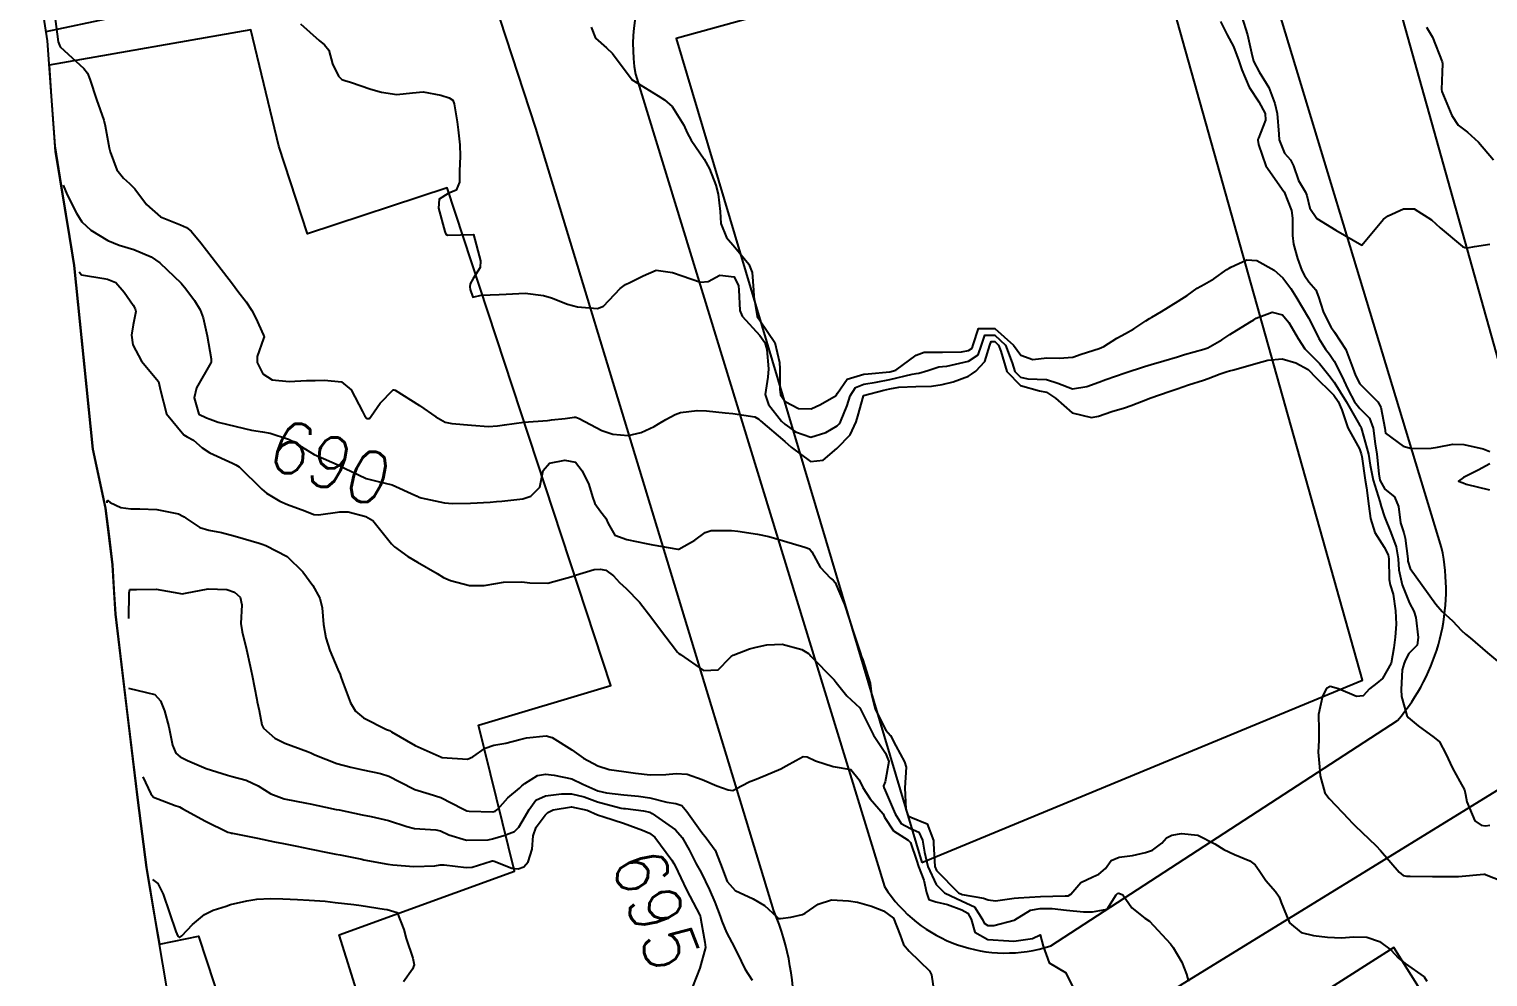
# Model space of a CAD drawing. Header units: metres. Extents: x 292545 to 299085, y 7450245 to 7463078.
# Drawn here: x 296032.6 to 296144.2, y 7455483.9 to 7455556.5 of the extents above; entities that cross this region are included whole.
import ezdxf
from ezdxf.enums import TextEntityAlignment as Align

# ---------------------------------------------------------------- set-up
doc = ezdxf.new("R2010")
doc.units = ezdxf.units.M
for name, color, linetype in [('Area', 45, 'Continuous'), ('Cotas', 45, 'Continuous'), ('Curvas de Nivel 1m', 11, 'Continuous'), ('Curvas de Nivel 5m', 15, 'Continuous'), ('Edificações', 30, 'Continuous'), ('Vias Primárias', 230, 'Continuous')]:
    doc.layers.add(name, color=color, linetype=linetype)
doc.styles.add('Style-STANDARD', font='STANDARD.shx')

msp = doc.modelspace()

# ---------------------------------------------------------------- linework, layer by layer
at = {"layer": 'Area'}
msp.add_polyline3d([(296043.41, 7455481.26, 696.36), (296041.53, 7455492.29, 702.73), (296040.88, 7455497.45, 697.61), (296039.16, 7455511.71, 699.93), (296038.94, 7455515.49, 696.16), (296038.4, 7455519.83, 691.95), (296037.43, 7455524.36, 691.37), (296036, 7455538.43, 699.62), (296035.65, 7455540.66, 699.6), (296034.56, 7455547.17, 695.51), (296033.95, 7455555.63, 688.84), (296032.56, 7455564.71, 689.88)], dxfattribs=at)
at = {"layer": 'Curvas de Nivel 1m', "flags": 128}
for points, elevation in [([(296034.42, 7455558.29), (296034.77, 7455555.57), (296034.93, 7455555.17), (296036.74, 7455553.53), (296037.02, 7455553.15), (296037.19, 7455552.69), (296037.72, 7455551.14), (296038.26, 7455549.57), (296038.37, 7455549.13), (296038.67, 7455547.45), (296038.75, 7455547.13), (296039.28, 7455545.75), (296039.77, 7455545.11), (296040.25, 7455544.72), (296040.64, 7455544.31), (296041.53, 7455543.09), (296042.61, 7455542.16), (296044.14, 7455541.53), (296044.6, 7455541.34), (296044.96, 7455541.05), (296045.7, 7455540.16), (296046.57, 7455539.03), (296048.12, 7455537.01), (296048.54, 7455536.47), (296049.17, 7455535.64), (296049.61, 7455534.99), (296049.91, 7455534.38), (296050.5, 7455533.08), (296050.53, 7455533.02), (296050.54, 7455532.99), (296050.54, 7455532.95), (296050.5, 7455532.83), (296050.01, 7455531.46), (296050.01, 7455530.99), (296050.46, 7455530.13), (296051.15, 7455529.67), (296052.46, 7455529.55), (296053.79, 7455529.62), (296054.46, 7455529.61), (296055.17, 7455529.64), (296056.46, 7455529.52), (296057.21, 7455528.9), (296058.08, 7455527.24), (296058.25, 7455526.89), (296058.42, 7455526.7), (296058.61, 7455526.7), (296058.75, 7455526.89), (296059.44, 7455527.88), (296060.4, 7455528.87), (296060.42, 7455528.9), (296060.45, 7455528.91), (296060.49, 7455528.91), (296060.57, 7455528.87), (296062.44, 7455527.69), (296063.7, 7455526.83), (296064.42, 7455526.43), (296064.91, 7455526.33), (296066.42, 7455526.19), (296067.72, 7455526.08), (296068.42, 7455526.13), (296068.95, 7455526.23), (296070.42, 7455526.42), (296072.25, 7455526.55), (296072.42, 7455526.58), (296072.54, 7455526.6), (296073.6, 7455526.71), (296074.32, 7455526.81), (296074.42, 7455526.8), (296074.66, 7455526.7), (296076.41, 7455525.79), (296077.26, 7455525.51), (296078.41, 7455525.41), (296079.42, 7455525.63), (296080.42, 7455526.1), (296080.75, 7455526.3), (296081.31, 7455526.62), (296082.03, 7455527.01), (296082.43, 7455527.16), (296083.7, 7455527.32), (296084.43, 7455527.3), (296085.85, 7455527.15), (296086.43, 7455527.09), (296088.13, 7455526.84), (296088.42, 7455526.64), (296088.55, 7455526.53), (296090.41, 7455524.94), (296090.9, 7455524.51), (296092.39, 7455523.41), (296093.36, 7455523.51), (296094.4, 7455524.41), (296094.42, 7455524.44), (296094.45, 7455524.46), (296095.43, 7455525.44), (296095.87, 7455526.45), (296096, 7455526.88), (296096.43, 7455528.44), (296096.44, 7455528.46), (296096.45, 7455528.47), (296098, 7455528.88), (296098.46, 7455528.98), (296099.15, 7455529.1), (296100.45, 7455529.15), (296101.64, 7455529.19), (296102.46, 7455529.3), (296103.32, 7455529.5), (296104.47, 7455529.94), (296104.71, 7455530.1), (296105.04, 7455530.33), (296105.74, 7455531.06), (296106.12, 7455532.32), (296106.22, 7455532.6), (296106.5, 7455532.6), (296106.78, 7455532.32), (296106.95, 7455531.86), (296107.42, 7455530.31), (296108.46, 7455529.22), (296109.91, 7455528.82), (296110.45, 7455528.73), (296111.14, 7455528.26), (296112.43, 7455527.13), (296113.89, 7455526.77), (296114.43, 7455526.89), (296115.46, 7455527.24), (296116.44, 7455527.53), (296116.95, 7455527.69), (296118.18, 7455528.18), (296118.37, 7455528.26), (296118.44, 7455528.29), (296119.84, 7455528.77), (296120.46, 7455528.98), (296121.32, 7455529.28), (296122.47, 7455529.65), (296122.83, 7455529.77), (296123.76, 7455530.12), (296124.29, 7455530.3), (296124.48, 7455530.35), (296124.81, 7455530.44), (296126.48, 7455530.91), (296127.4, 7455531.16), (296128.49, 7455531.28), (296129.55, 7455530.98), (296130.48, 7455530.45), (296130.69, 7455530.25), (296130.9, 7455530.03), (296132.45, 7455528.48), (296132.79, 7455528.01), (296133.08, 7455527.36), (296133.54, 7455526), (296134.41, 7455524.38), (296134.56, 7455523.99), (296134.6, 7455523.79), (296134.86, 7455521.99), (296134.95, 7455521.4), (296135.13, 7455519.98), (296135.27, 7455519.05), (296135.59, 7455517.98), (296136.31, 7455516.84), (296136.62, 7455516.27), (296136.67, 7455515.96), (296136.7, 7455514.38), (296136.77, 7455513.96), (296136.99, 7455513.25), (296137.17, 7455511.96), (296137.23, 7455510.94), (296137.16, 7455509.96), (296137.06, 7455509.12), (296136.84, 7455507.96), (296136.19, 7455506.77), (296135.75, 7455506.42), (296135.2, 7455505.98), (296134.71, 7455505.45), (296134.18, 7455505.4), (296132.81, 7455506), (296132.18, 7455506.18), (296131.89, 7455506.01), (296131.58, 7455505.42), (296131.27, 7455504.02), (296131.31, 7455502.86), (296131.31, 7455502.02), (296131.26, 7455501.15), (296131.35, 7455500.02), (296131.41, 7455499.33), (296131.78, 7455498.01), (296132.09, 7455497.59), (296133.6, 7455496), (296133.83, 7455495.76), (296134.06, 7455495.52), (296135.69, 7455493.97), (296136.04, 7455493.6), (296137.45, 7455491.95), (296137.76, 7455491.69), (296138.01, 7455491.64), (296138.3, 7455491.65), (296140.01, 7455491.62), (296140.33, 7455491.6), (296142.01, 7455491.61), (296143.94, 7455491.8), (296144.01, 7455491.8), (296144.13, 7455491.75), (296146, 7455491.01)], 689), ([(296053.34, 7455556.95), (296054.77, 7455555.67), (296055.18, 7455555.34), (296055.49, 7455554.93), (296055.78, 7455553.89), (296056.25, 7455552.92), (296056.5, 7455552.68), (296056.73, 7455552.59), (296057.17, 7455552.46), (296058.72, 7455551.94), (296059.54, 7455551.7), (296060.72, 7455551.53), (296061.91, 7455551.66), (296062.72, 7455551.73), (296064.07, 7455551.48), (296064.72, 7455551.28), (296064.99, 7455551.09), (296065.1, 7455550.81), (296065.32, 7455549.43), (296065.41, 7455548.81), (296065.52, 7455547.66), (296065.55, 7455546.81), (296065.51, 7455545.66), (296065.5, 7455544.81), (296065.24, 7455544.2), (296064.63, 7455543.94), (296063.94, 7455543.51), (296063.89, 7455542.83), (296064.38, 7455541.04), (296064.45, 7455540.82), (296064.59, 7455540.74), (296066.59, 7455540.79), (296067.12, 7455538.78), (296067.08, 7455538.27), (296066.55, 7455537.44), (296066.33, 7455537.01), (296066.31, 7455536.79), (296066.33, 7455536.58), (296066.54, 7455536.01), (296067.16, 7455536.16), (296068.54, 7455536.21), (296069.07, 7455536.23), (296070.54, 7455536.3), (296071.95, 7455536.14), (296072.54, 7455535.96), (296073.77, 7455535.47), (296074.53, 7455535.27), (296076.08, 7455535.13), (296076.53, 7455535.3), (296077.82, 7455536.66), (296078.23, 7455536.97), (296078.55, 7455537.12), (296079.56, 7455537.64), (296080.56, 7455538.07), (296081.82, 7455537.88), (296082.55, 7455537.64), (296083.97, 7455537.16), (296084.55, 7455537.21), (296085.44, 7455537.68), (296086.55, 7455537.56), (296086.86, 7455536.87), (296086.9, 7455536.55), (296086.96, 7455534.99), (296087.15, 7455534.55), (296088.5, 7455533.07), (296088.88, 7455532.53), (296089.03, 7455531.98), (296089.17, 7455530.52), (296089.12, 7455529.87), (296088.92, 7455528.53), (296089.18, 7455527.78), (296090.16, 7455526.51), (296090.42, 7455526.26), (296091.23, 7455525.69), (296092.41, 7455525.27), (296093.57, 7455525.63), (296094.42, 7455526.14), (296094.58, 7455526.3), (296094.67, 7455526.46), (296095.19, 7455527.7), (296095.43, 7455528.45), (296095.82, 7455529.08), (296096.46, 7455529.33), (296097.41, 7455529.48), (296098.47, 7455529.68), (296100.18, 7455530.11), (296100.47, 7455530.15), (296100.69, 7455530.17), (296101.36, 7455530.38), (296102.2, 7455530.65), (296102.48, 7455530.68), (296102.82, 7455530.71), (296104.48, 7455531.1), (296105.23, 7455531.59), (296105.47, 7455532.33), (296105.73, 7455533.1), (296106.5, 7455533.09), (296107.31, 7455532.31), (296107.82, 7455530.97), (296108.04, 7455530.3), (296108.47, 7455529.86), (296109.02, 7455529.73), (296110.46, 7455529.7), (296111.32, 7455529.4), (296112.45, 7455528.98), (296113.55, 7455529.15), (296114.46, 7455529.49), (296115, 7455529.69), (296116.47, 7455530.2), (296117.97, 7455530.69), (296118.48, 7455530.85), (296119.45, 7455531.13), (296120.49, 7455531.44), (296121.03, 7455531.61), (296122.49, 7455532.02), (296122.58, 7455532.04), (296122.82, 7455532.13), (296123.87, 7455532.74), (296124.5, 7455533.13), (296126.03, 7455534.09), (296126.33, 7455534.27), (296126.52, 7455534.38), (296127.74, 7455534.85), (296128.52, 7455534.64), (296129.01, 7455534.06), (296129.73, 7455532.82), (296130.24, 7455532.04), (296130.49, 7455531.79), (296131.37, 7455530.91), (296132.08, 7455530.02), (296132.47, 7455529.48), (296133.4, 7455528), (296134.43, 7455526.23), (296134.52, 7455526.08), (296134.55, 7455525.99), (296134.59, 7455525.82), (296135.12, 7455523.98), (296135.25, 7455523.12), (296135.46, 7455521.98), (296135.98, 7455520.35), (296136.09, 7455519.97), (296136.34, 7455519.17), (296136.82, 7455517.96), (296137.23, 7455516.87), (296137.38, 7455515.95), (296137.44, 7455515.1), (296137.68, 7455513.95), (296138.26, 7455512.55), (296138.58, 7455511.94), (296138.73, 7455511.46), (296138.91, 7455509.93), (296138.83, 7455509.33), (296138.21, 7455508.71), (296137.94, 7455508.21), (296137.84, 7455507.95), (296137.7, 7455507.45), (296137.6, 7455505.95), (296137.63, 7455505.4), (296138.05, 7455503.94), (296138.16, 7455503.79), (296138.92, 7455503.16), (296140.14, 7455502.26), (296140.54, 7455501.92), (296141.02, 7455501.01), (296141.54, 7455499.91), (296142.1, 7455498.9), (296142.45, 7455498.25), (296142.53, 7455497.89), (296142.64, 7455497.33), (296143.26, 7455495.88), (296143.74, 7455495.55), (296144.06, 7455495.5), (296144.39, 7455495.54)], 688), ([(296075.58, 7455556.69), (296075.93, 7455555.84), (296076.77, 7455555.11), (296077.22, 7455554.67), (296078.73, 7455552.65), (296080.72, 7455551.42), (296081.21, 7455551.12), (296081.78, 7455550.61), (296082.69, 7455549.19), (296082.94, 7455548.6), (296083.24, 7455548.03), (296084.24, 7455546.58), (296084.66, 7455545.84), (296085.14, 7455544.57), (296085.31, 7455543.89), (296085.46, 7455542.57), (296085.53, 7455541.65), (296085.94, 7455540.57), (296086.58, 7455539.84), (296087.67, 7455538.54), (296087.91, 7455537.9), (296088.01, 7455536.54), (296088.04, 7455536.04), (296088.31, 7455534.53), (296088.52, 7455534.19), (296089.64, 7455532.52), (296090.01, 7455530.99), (296090.03, 7455530.51), (296090.03, 7455528.94), (296090.08, 7455528.51), (296090.45, 7455528), (296091.47, 7455527.47), (296092.44, 7455527.45), (296093.15, 7455527.77), (296094.34, 7455528.46), (296094.45, 7455528.65), (296095.2, 7455529.72), (296096.47, 7455530.1), (296096.79, 7455530.12), (296098.47, 7455530.28), (296098.91, 7455530.41), (296100.48, 7455531.56), (296101.09, 7455531.78), (296102.49, 7455531.79), (296103.95, 7455531.81), (296104.49, 7455531.91), (296104.75, 7455532.08), (296104.83, 7455532.34), (296105.24, 7455533.61), (296106.51, 7455533.59), (296107.94, 7455532.31), (296108.49, 7455531.55), (296109.42, 7455531.22), (296110.48, 7455531.34), (296111.42, 7455531.32), (296112.48, 7455531.41), (296113.11, 7455531.62), (296114.49, 7455532.07), (296114.85, 7455532.22), (296115.85, 7455532.86), (296116.51, 7455533.22), (296117.14, 7455533.57), (296118.06, 7455534.18), (296118.33, 7455534.37), (296118.53, 7455534.48), (296119.25, 7455534.89), (296120.54, 7455535.69), (296120.82, 7455535.87), (296121.22, 7455536.14), (296122, 7455536.68), (296122.55, 7455537), (296123.26, 7455537.41), (296124.27, 7455538.11), (296124.44, 7455538.23), (296124.57, 7455538.31), (296125.8, 7455538.86), (296126.57, 7455538.81), (296127.9, 7455538.07), (296128.56, 7455537.49), (296129.17, 7455536.67), (296129.54, 7455536.05), (296130.52, 7455534.41), (296130.72, 7455534.04), (296131.31, 7455532.84), (296131.83, 7455532.02), (296132.12, 7455531.64), (296132.48, 7455531.1), (296133.05, 7455530), (296133.56, 7455528.9), (296134.04, 7455527.99), (296134.44, 7455527.48), (296135.2, 7455526.74), (296135.46, 7455525.97), (296135.62, 7455524.76), (296135.75, 7455523.98), (296135.89, 7455522.46), (296135.98, 7455521.97), (296136.37, 7455521.28), (296137.09, 7455520.69), (296137.41, 7455519.95), (296137.57, 7455518.71), (296137.81, 7455517.95), (296137.92, 7455517.54), (296138.12, 7455515.94), (296138.13, 7455515.78), (296138.3, 7455515.2), (296139.23, 7455513.93), (296140.26, 7455512.48), (296140.76, 7455511.91), (296141.55, 7455511.2), (296142.24, 7455510.47), (296142.53, 7455510.19), (296142.9, 7455509.89), (296144.22, 7455508.75), (296145.3, 7455507.86)], 687), ([(296123.79, 7455557.12), (296124.3, 7455556.11), (296124.77, 7455555.21), (296125.18, 7455554.1), (296125.41, 7455553.43), (296125.98, 7455552.09), (296126.72, 7455550.97), (296127.19, 7455550.08), (296127.22, 7455549.55), (296126.68, 7455548.18), (296126.64, 7455548.08), (296126.63, 7455548.03), (296126.68, 7455547.7), (296127.24, 7455546.07), (296128.63, 7455544.1), (296128.66, 7455544.06), (296129.22, 7455542.65), (296129.3, 7455542.05), (296129.28, 7455540.73), (296129.37, 7455540.05), (296129.67, 7455538.95), (296130.01, 7455538.04), (296130.2, 7455537.67), (296130.55, 7455537.17), (296131.07, 7455536.55), (296131.28, 7455536.03), (296131.65, 7455534.89), (296132.07, 7455534.02), (296132.23, 7455533.73), (296132.51, 7455533.31), (296133.37, 7455532), (296133.9, 7455530.57), (296134.12, 7455529.99), (296134.46, 7455529.35), (296135.83, 7455527.97), (296136.06, 7455527.58), (296136.36, 7455525.96), (296136.42, 7455525.58), (296137.77, 7455524.58), (296138.4, 7455524.4), (296139.91, 7455524.42), (296140.4, 7455524.51), (296141.57, 7455524.74), (296142.41, 7455524.71), (296143.88, 7455524.39), (296144.4, 7455524.18)], 686), ([(296139.55, 7455556.68), (296140.01, 7455555.92), (296140.75, 7455554.02), (296140.79, 7455553.91), (296140.79, 7455553.87), (296140.75, 7455553.25), (296140.69, 7455551.91), (296140.73, 7455551.75), (296141.5, 7455549.91), (296141.97, 7455549.17), (296142.69, 7455548.63), (296143.54, 7455547.88), (296144.67, 7455546.51)], 684), ([(296036.39, 7455537.95), (296036.55, 7455537.72), (296038.26, 7455537.42), (296038.55, 7455537.37), (296039.2, 7455537.12), (296039.82, 7455536.39), (296040.53, 7455535.39), (296040.68, 7455535.1), (296040.71, 7455534.91), (296040.51, 7455533.87), (296040.38, 7455533.1), (296040.49, 7455532.34), (296041.16, 7455531.09), (296042.46, 7455529.53), (296042.57, 7455529.08), (296042.58, 7455528.95), (296043.06, 7455527.07), (296044.41, 7455525.45), (296044.65, 7455525.3), (296045.13, 7455525.05), (296045.81, 7455524.46), (296046.39, 7455524.08), (296048.12, 7455523.28), (296048.38, 7455523.15), (296048.64, 7455523.01), (296050.36, 7455521.29), (296050.72, 7455520.98), (296051.75, 7455520.37), (296052.34, 7455520.12), (296053.66, 7455519.63), (296054.34, 7455519.34), (296054.72, 7455519.32), (296056.34, 7455519.55), (296056.97, 7455519.54), (296058.34, 7455519.2), (296058.86, 7455518.88), (296060.31, 7455517.11), (296060.52, 7455516.87), (296061.56, 7455516.12), (296062.29, 7455515.7), (296063.8, 7455514.82), (296064.28, 7455514.53), (296064.81, 7455514.28), (296066.27, 7455513.92), (296067.4, 7455513.91), (296068.28, 7455514.07), (296068.88, 7455514.16), (296070.28, 7455514.2), (296070.9, 7455514.12), (296072.28, 7455514.08), (296074.21, 7455514.63), (296074.28, 7455514.65), (296074.32, 7455514.66), (296074.4, 7455514.7), (296075.83, 7455515.14), (296076.29, 7455515.17), (296076.7, 7455515.08), (296077.31, 7455514.66), (296077.75, 7455514.13), (296078.27, 7455513.67), (296079.3, 7455512.64), (296080.24, 7455511.41), (296080.83, 7455510.62), (296082.21, 7455508.81), (296082.31, 7455508.7), (296082.42, 7455508.61), (296084.2, 7455507.39), (296085.32, 7455507.44), (296086.21, 7455508.37), (296086.3, 7455508.47), (296086.47, 7455508.56), (296087.71, 7455509.06), (296088.22, 7455509.19), (296089.05, 7455509.36), (296090.22, 7455509.42), (296091.71, 7455509), (296092.22, 7455508.71), (296092.32, 7455508.6), (296092.41, 7455508.49), (296094.19, 7455506.69), (296094.36, 7455506.47), (296095.17, 7455505.45), (296096.16, 7455504.54), (296096.22, 7455504.44), (296096.26, 7455504.34), (296097.21, 7455502.43), (296098.12, 7455501.06), (296098.37, 7455500.42), (296098.1, 7455498.86), (296097.97, 7455498.55), (296097.99, 7455498.42), (296098.09, 7455498.2), (296098.87, 7455496.41), (296099.33, 7455495.68), (296100.05, 7455495.3), (296100.67, 7455495.01), (296100.96, 7455494.39), (296101.12, 7455493.47), (296101.37, 7455492.38), (296102, 7455491.01), (296102.64, 7455490.36), (296103.99, 7455489.72), (296104.93, 7455489.28), (296105.55, 7455488.33), (296105.67, 7455488.03), (296105.97, 7455487.86), (296106.42, 7455487.86), (296107.97, 7455488.26), (296108, 7455488.27), (296108.04, 7455488.3), (296109.24, 7455489.02), (296109.98, 7455489.17), (296110.88, 7455489.16), (296111.98, 7455489.04), (296113.3, 7455488.91), (296113.98, 7455488.91), (296115.1, 7455489.1), (296115.79, 7455490.21), (296115.88, 7455490.32), (296115.99, 7455490.34), (296116.31, 7455490.21), (296117, 7455489.22), (296117.98, 7455488.43), (296118.34, 7455488.18), (296119.95, 7455486.45), (296120.16, 7455486.16), (296120.83, 7455485.04), (296121.17, 7455484.14), (296121.34, 7455483.57)], 691), ([(296144.39, 7455523.24), (296143.51, 7455522.75), (296142.38, 7455522.17), (296142.01, 7455521.9), (296142.28, 7455521.8), (296142.37, 7455521.77), (296142.59, 7455521.67), (296144.37, 7455521.24)], 686), ([(296038.52, 7455520.24), (296038.53, 7455520.39), (296038.58, 7455520.43), (296038.77, 7455520.27), (296039.57, 7455519.89), (296040.34, 7455519.77), (296041.02, 7455519.78), (296042.34, 7455519.74), (296043.99, 7455519.41), (296044.33, 7455519.22), (296044.43, 7455519.16), (296044.56, 7455519.06), (296045.63, 7455518.34), (296046.32, 7455518.16), (296047.28, 7455517.98), (296048.32, 7455517.68), (296050.17, 7455517.14), (296050.31, 7455517.09), (296050.39, 7455517.07), (296050.67, 7455516.98), (296052.3, 7455516.12), (296053.52, 7455514.95), (296054.27, 7455513.9), (296054.81, 7455512.93), (296054.99, 7455512.19), (296055.08, 7455510.93), (296055.26, 7455509.89), (296055.57, 7455508.93), (296056.2, 7455507.46), (296056.36, 7455507.08), (296056.42, 7455506.92), (296056.56, 7455506.54), (296057.15, 7455504.91), (296057.54, 7455504.28), (296058.15, 7455503.78), (296059.91, 7455502.87), (296060.14, 7455502.79), (296060.31, 7455502.7), (296062.12, 7455501.64), (296063.95, 7455500.82), (296064.07, 7455500.77), (296064.11, 7455500.76), (296064.19, 7455500.74), (296066.11, 7455500.61), (296066.54, 7455500.79), (296067.46, 7455501.45), (296068.13, 7455501.68), (296069.05, 7455501.84), (296070.13, 7455502.11), (296070.64, 7455502.24), (296072.14, 7455502.39), (296072.59, 7455502.27), (296074.12, 7455501.31), (296075.01, 7455500.69), (296076.11, 7455500.08), (296076.96, 7455499.82), (296078.1, 7455499.65), (296078.99, 7455499.53), (296080.1, 7455499.39), (296081.3, 7455499.42), (296082.1, 7455499.5), (296082.95, 7455499.44), (296084.1, 7455499.05), (296085.21, 7455498.57), (296086.09, 7455498.24), (296086.44, 7455498.21), (296087.1, 7455498.55), (296087.75, 7455498.89), (296088.1, 7455499.02), (296088.96, 7455499.38), (296090.11, 7455499.87), (296090.53, 7455500.08), (296091.25, 7455500.5), (296091.81, 7455500.8), (296092.12, 7455500.79), (296092.76, 7455500.48), (296094.11, 7455500.03), (296095.46, 7455499.8), (296096.1, 7455499.02), (296096.38, 7455498.44), (296096.96, 7455497.56), (296097.94, 7455496.42), (296098.06, 7455496.17), (296098.75, 7455495.11), (296099.85, 7455494.4), (296100.04, 7455494.22), (296100.51, 7455492.87), (296100.66, 7455492.39), (296101.05, 7455491.34), (296101.27, 7455490.38), (296101.45, 7455489.84), (296101.99, 7455489.66), (296102.88, 7455489.46), (296103.98, 7455489.05), (296104.44, 7455488.81), (296104.69, 7455488.34), (296104.97, 7455487.34), (296105.96, 7455486.78), (296107.58, 7455486.68), (296107.95, 7455486.66), (296109.39, 7455486.85), (296109.96, 7455487.15), (296110.19, 7455486.28), (296110.66, 7455485), (296111.92, 7455484.25), (296112.94, 7455482.24)], 692), ([(296040.18, 7455511.38), (296040.21, 7455513.34), (296040.27, 7455513.59), (296040.78, 7455513.61), (296042.27, 7455513.62), (296044.01, 7455513.31), (296044.27, 7455513.27), (296044.52, 7455513.31), (296046.27, 7455513.65), (296047.69, 7455513.59), (296048.27, 7455513.39), (296048.71, 7455513.01), (296048.83, 7455512.42), (296048.77, 7455511), (296048.87, 7455510.36), (296049.2, 7455509), (296049.47, 7455507.72), (296049.62, 7455507), (296049.99, 7455505.17), (296050.02, 7455504.99), (296050.16, 7455504.33), (296050.38, 7455503.22), (296050.5, 7455502.98), (296051.37, 7455502.2), (296052.13, 7455501.82), (296053.87, 7455501.19), (296054.12, 7455501.09), (296054.44, 7455500.94), (296056.11, 7455500.28), (296057.18, 7455499.98), (296058.1, 7455499.79), (296059.46, 7455499.51), (296060.1, 7455499.3), (296060.95, 7455498.86), (296062.09, 7455498.28), (296063.19, 7455497.94), (296064.08, 7455497.66), (296065.75, 7455496.8), (296066.07, 7455496.65), (296066.24, 7455496.62), (296068.07, 7455496.57), (296068.23, 7455496.61), (296068.43, 7455496.77), (296069.21, 7455497.63), (296070.09, 7455498.38), (296070.29, 7455498.55), (296070.52, 7455498.75), (296071.48, 7455499.35), (296072.1, 7455499.44), (296072.75, 7455499.37), (296074.1, 7455499.09), (296074.96, 7455498.69), (296076.09, 7455498.18), (296076.75, 7455498.01), (296078.09, 7455497.87), (296079.21, 7455497.77), (296080.08, 7455497.63), (296081.38, 7455497.31), (296082.08, 7455497.21), (296082.53, 7455497.06), (296082.91, 7455496.6), (296084.05, 7455494.98), (296084.4, 7455494.58), (296085.09, 7455493.63), (296085.48, 7455492.57), (296086, 7455491.22), (296086.61, 7455490.55), (296087.99, 7455489.91), (296088.85, 7455489.4), (296089.81, 7455488.51), (296089.9, 7455488.43), (296089.97, 7455488.4), (296090.09, 7455488.39), (296090.89, 7455488.5), (296091.77, 7455488.7), (296091.98, 7455488.8), (296092.97, 7455489.5), (296093.99, 7455489.82), (296095.3, 7455489.76), (296095.98, 7455489.64), (296097.06, 7455489.35), (296097.98, 7455488.97), (296098.75, 7455488.41), (296099.25, 7455487.12), (296099.5, 7455486.4), (296099.95, 7455485.89), (296101.49, 7455484.38), (296101.64, 7455484.09), (296101.9, 7455482.37)], 693), ([(296040.17, 7455506.04), (296041.54, 7455505.72), (296042.17, 7455505.56), (296042.62, 7455505.08), (296042.92, 7455504.31), (296043.24, 7455503.07), (296043.53, 7455501.67), (296043.78, 7455501.06), (296044.12, 7455500.77), (296044.67, 7455500.5), (296046.11, 7455499.89), (296047.75, 7455499.37), (296048.1, 7455499.28), (296049.17, 7455499), (296050.09, 7455498.56), (296051.05, 7455497.94), (296052.08, 7455497.57), (296053.78, 7455497.24), (296054.08, 7455497.17), (296055.24, 7455496.93), (296056.07, 7455496.75), (296056.28, 7455496.71), (296058.06, 7455496.34), (296058.74, 7455496.21), (296060.06, 7455495.89), (296061.47, 7455495.44), (296062.05, 7455495.3), (296063.69, 7455495.18), (296064.05, 7455495.1), (296064.68, 7455494.81), (296066.04, 7455494.4), (296067.69, 7455494.42), (296068.04, 7455494.5), (296068.91, 7455494.76), (296069.73, 7455495.07), (296070.05, 7455495.39), (296070.56, 7455496.25), (296070.83, 7455496.74), (296071.36, 7455497.45), (296072.08, 7455497.79), (296073.31, 7455497.94), (296074.09, 7455497.95), (296075.06, 7455497.71), (296076.08, 7455497.34), (296077.89, 7455496.85), (296078.07, 7455496.82), (296078.22, 7455496.81), (296079.6, 7455496.64), (296080.07, 7455496.53), (296080.25, 7455496.45), (296082.05, 7455495.18), (296082.55, 7455494.6), (296083.08, 7455493.65), (296083.64, 7455492.59), (296084.01, 7455491.92), (296084.66, 7455490.58), (296085.05, 7455489.64), (296085.47, 7455488.57), (296085.6, 7455488.2), (296085.96, 7455487.32), (296086.36, 7455486.56), (296086.79, 7455485.7), (296087.35, 7455484.55), (296087.91, 7455483.66)], 694), ([(296042, 7455491.38), (296042.41, 7455491.08), (296042.81, 7455490.25), (296043.78, 7455487.41), (296043.95, 7455487.04), (296044.07, 7455486.94), (296044.25, 7455487.06), (296045.07, 7455487.94), (296045.97, 7455488.69), (296046.64, 7455489.03), (296047.65, 7455489.35), (296047.98, 7455489.46), (296049.22, 7455489.76), (296049.99, 7455489.88), (296051.04, 7455489.93), (296051.99, 7455489.91), (296053.09, 7455489.85), (296053.99, 7455489.79), (296055.21, 7455489.71), (296055.98, 7455489.62), (296057.42, 7455489.46), (296057.98, 7455489.39), (296059.73, 7455489.12), (296059.98, 7455489.08), (296060.73, 7455488.86), (296061.25, 7455487.56), (296061.43, 7455486.86), (296061.93, 7455485.35), (296062.04, 7455484.85), (296061.92, 7455484.52), (296061.22, 7455483.55)], 696)]:
    msp.add_lwpolyline(points, dxfattribs=dict(at, elevation=elevation))
at = {"layer": 'Curvas de Nivel 5m', "flags": 128}
for points, elevation in [([(296125.42, 7455557.48), (296125.85, 7455556.09), (296126.14, 7455554.71), (296126.31, 7455554.08), (296126.74, 7455553.27), (296127.48, 7455552.07), (296127.93, 7455550.85), (296128.12, 7455550.07), (296128.25, 7455548.5), (296128.28, 7455548.06), (296128.67, 7455547.02), (296129.13, 7455546.52), (296129.37, 7455546.05), (296129.74, 7455544.95), (296130.28, 7455544.04), (296130.38, 7455543.78), (296130.62, 7455542.83), (296131.16, 7455542.02), (296132.6, 7455541.14), (296134.59, 7455539.99), (296136.26, 7455541.97), (296136.62, 7455542.23), (296137.8, 7455542.77), (296138.62, 7455542.78), (296139.94, 7455541.93), (296140.6, 7455541.3), (296142.32, 7455539.89), (296142.5, 7455539.81), (296142.58, 7455539.78), (296142.69, 7455539.78), (296143.22, 7455539.88), (296144.4, 7455540.06)], 685), ([(296035.15, 7455544.58), (296035.46, 7455543.84), (296036.18, 7455542.44), (296036.6, 7455541.78), (296037.27, 7455541.14), (296038.59, 7455540.34), (296039.45, 7455539.99), (296040.58, 7455539.64), (296041.89, 7455539.09), (296042.57, 7455538.63), (296044.19, 7455537.06), (296044.54, 7455536.65), (296045.22, 7455535.74), (296045.66, 7455535.04), (296045.89, 7455534.41), (296046.19, 7455533.03), (296046.48, 7455531.28), (296046.5, 7455531.03), (296046.49, 7455531.01), (296046.47, 7455530.98), (296045.36, 7455529.05), (296045.2, 7455528.29), (296045.55, 7455527.04), (296046.14, 7455526.76), (296046.42, 7455526.65), (296047.03, 7455526.41), (296048.41, 7455526.09), (296049.59, 7455525.82), (296050.41, 7455525.67), (296051.01, 7455525.58), (296052.4, 7455525.13), (296052.71, 7455524.96), (296054.39, 7455523.95), (296055.09, 7455523.63), (296056.38, 7455523.08), (296056.69, 7455522.91), (296058.37, 7455522.1), (296059.39, 7455521.86), (296060.36, 7455521.62), (296062.09, 7455520.84), (296062.26, 7455520.75), (296062.35, 7455520.7), (296062.57, 7455520.62), (296064.35, 7455520.25), (296064.97, 7455520.19), (296066.35, 7455520.21), (296067.86, 7455520.29), (296068.35, 7455520.34), (296068.74, 7455520.38), (296070.35, 7455520.56), (296070.51, 7455520.59), (296070.98, 7455520.74), (296071.65, 7455521.45), (296071.92, 7455522.73), (296072.39, 7455523.28), (296073.58, 7455523.52), (296074.39, 7455523.36), (296074.9, 7455522.69), (296075.41, 7455521.65), (296075.7, 7455520.69), (296075.86, 7455520.2), (296076.34, 7455519.56), (296076.72, 7455519.06), (296076.88, 7455518.67), (296077.41, 7455517.76), (296078.31, 7455517.44), (296079.81, 7455517.13), (296080.31, 7455517.02), (296082.23, 7455516.69), (296082.3, 7455516.7), (296083.52, 7455517.38), (296084.32, 7455517.96), (296084.78, 7455518.12), (296086.33, 7455518.11), (296086.81, 7455518.07), (296088.32, 7455517.84), (296089.2, 7455517.65), (296090.32, 7455517.32), (296091.96, 7455516.84), (296092.31, 7455516.71), (296092.49, 7455516.49), (296093.12, 7455515.31), (296093.91, 7455514.47), (296094.13, 7455514.31), (296094.28, 7455514.13), (296094.98, 7455512.45), (296095.35, 7455511.35), (296095.62, 7455510.45), (296096.22, 7455508.71), (296096.3, 7455508.44), (296096.36, 7455508.29), (296096.96, 7455506.43), (296097.05, 7455505.56), (296097.33, 7455504.43), (296098.15, 7455502.83), (296098.34, 7455502.61), (296098.52, 7455502.41), (296098.91, 7455501.63), (296099.59, 7455500.4), (296099.7, 7455499.98), (296099.61, 7455498.4), (296099.68, 7455496.78), (296099.8, 7455496.39), (296099.9, 7455496.23), (296100.06, 7455496.16), (296101.32, 7455495.65), (296101.8, 7455494.37), (296101.81, 7455494.14), (296101.91, 7455492.37), (296102.02, 7455492.08), (296103.71, 7455490.35), (296103.99, 7455490.23), (296105.62, 7455489.95), (296105.99, 7455489.83), (296106.54, 7455489.76), (296107.99, 7455489.94), (296108.31, 7455489.97), (296109.99, 7455490.07), (296111.88, 7455490.14), (296111.99, 7455490.13), (296112.11, 7455490.13), (296112.31, 7455490.25), (296113.09, 7455491.15), (296114.01, 7455491.59), (296114.45, 7455491.79), (296114.98, 7455492.22), (296115.41, 7455492.84), (296116.03, 7455493.1), (296117.05, 7455493.21), (296118.04, 7455493.45), (296118.58, 7455493.63), (296119.28, 7455494.17), (296119.64, 7455494.57), (296120.05, 7455494.77), (296120.8, 7455494.9), (296122.05, 7455494.78), (296123.34, 7455494.12), (296124.04, 7455493.67), (296124.84, 7455493.3), (296126.03, 7455492.82), (296126.44, 7455492.5), (296126.75, 7455492.08), (296127.25, 7455491.31), (296128, 7455490.47), (296128.27, 7455490.06), (296128.42, 7455489.63), (296129.07, 7455488.05), (296129.96, 7455487.31), (296130.9, 7455487.09), (296131.96, 7455486.96), (296133.04, 7455486.92), (296133.96, 7455487), (296134.98, 7455486.96), (296135.95, 7455486.63), (296136.85, 7455485.96), (296137.37, 7455485.38), (296137.93, 7455484.94), (296139.37, 7455483.93), (296139.58, 7455483.58)], 690), ([(296041.26, 7455499.25), (296041.87, 7455497.94), (296042.08, 7455497.68), (296043.73, 7455497.06), (296044.07, 7455496.94), (296044.33, 7455496.8), (296046.05, 7455495.84), (296047.78, 7455495.01), (296047.99, 7455494.95), (296048.04, 7455494.94), (296048.13, 7455494.92), (296050.04, 7455494.55), (296051.35, 7455494.28), (296052.03, 7455494.14), (296053.06, 7455493.93), (296054.03, 7455493.73), (296055.52, 7455493.43), (296056.03, 7455493.33), (296056.37, 7455493.26), (296058.02, 7455492.93), (296058.19, 7455492.89), (296060.02, 7455492.55), (296060.39, 7455492.5), (296062.02, 7455492.37), (296063.63, 7455492.44), (296064.02, 7455492.5), (296064.33, 7455492.51), (296066.02, 7455492.3), (296066.48, 7455492.33), (296067.92, 7455492.78), (296068.02, 7455492.81), (296068.06, 7455492.82), (296068.16, 7455492.78), (296069.52, 7455492.26), (296070.01, 7455492.2), (296070.42, 7455492.35), (296070.77, 7455492.74), (296071.07, 7455493.7), (296071.16, 7455494.74), (296071.38, 7455495.4), (296072.07, 7455496.32), (296072.28, 7455496.51), (296072.69, 7455496.72), (296074.08, 7455496.96), (296075.28, 7455496.69), (296076.07, 7455496.34), (296076.56, 7455496.18), (296078.06, 7455495.71), (296079.53, 7455495.16), (296080.05, 7455494.94), (296080.47, 7455494.63), (296081.77, 7455492.87), (296081.93, 7455492.61), (296082.02, 7455492.43), (296082.9, 7455490.6), (296083.91, 7455488.65), (296083.94, 7455488.59), (296083.97, 7455488.44), (296084.23, 7455486.86), (296084.29, 7455486.58), (296084.35, 7455486.18), (296083.92, 7455484.59), (296083.35, 7455483.15)], 695)]:
    msp.add_lwpolyline(points, dxfattribs=dict(at, elevation=elevation))
at = {"layer": 'Edificações'}
msp.add_lwpolyline([(296100.91, 7455492.68), (296134.66, 7455506.66), (296118.06, 7455565.76), (296082.09, 7455555.81)], close=True, dxfattribs=at)
at = {"layer": 'Edificações', "elevation": 699.35}
msp.add_lwpolyline([(296063.89, 7455462.85), (296056.3, 7455487.15), (296069.72, 7455492.02), (296066.95, 7455503.2), (296077.09, 7455506.25), (296064.57, 7455544.38), (296053.86, 7455540.86), (296051.66, 7455547.56), (296049.52, 7455556.48), (296034.08, 7455553.78), (296034.25, 7455551.4), (296034.53, 7455547.59), (296035.1, 7455543.92), (296035.65, 7455540.66), (296035.83, 7455539.55), (296036, 7455538.43), (296036.72, 7455531.39), (296037.43, 7455524.36), (296037.92, 7455522.1), (296038.4, 7455519.83), (296038.67, 7455517.66), (296038.94, 7455515.49), (296039.05, 7455513.6), (296039.16, 7455511.71), (296040.02, 7455504.58), (296040.88, 7455497.45), (296041.21, 7455494.87), (296041.53, 7455492.29), (296042.19, 7455488.41), (296042.53, 7455486.44), (296045.53, 7455487.05), (296054.47, 7455459.77)], dxfattribs=at)
at = {"layer": 'Edificações'}
msp.add_lwpolyline([(296149.39, 7455466.47), (296137.04, 7455486.18), (296068.67, 7455442.6), (296067.34, 7455444.68), (296061.69, 7455436.98), (296066.19, 7455429.88), (296058.73, 7455425.15), (296058, 7455419.64), (296061.52, 7455413.89), (296079.83, 7455425.56), (296085.34, 7455407.38), (296144.53, 7455423.69), (296137.43, 7455449.46), (296172.31, 7455469.48)], dxfattribs=at)
at = {"layer": 'Vias Primárias'}
for points in [[(296159.61, 7455518.06), (296198.77, 7455543.23, 0.191713), (296202.12, 7455559.01), (296200.11, 7455579.07, 0.323835), (296185.53, 7455587.61), (296137.39, 7455576.45, 0.366088), (296136.08, 7455563.18), (296145.22, 7455530.5), (296147.99, 7455522.53, 0.502775)], [(296110.79, 7455486.31), (296137.34, 7455503.57, 0.234274), (296140.71, 7455516.82), (296124.75, 7455569.5, 0.28972), (296114.22, 7455572.96), (296087.75, 7455567.6, 0.373929), (296078.98, 7455553.09), (296098.05, 7455490.84, 0.344168), (296110.79, 7455486.31)]]:
    msp.add_lwpolyline(points, format="xyb", close=True, dxfattribs=at)
for points, elevation in [([(296047.02, 7455452.97, 0.295385), (296055.82, 7455451.38), (296088.58, 7455472.11, 0.234771), (296089.57, 7455488.99), (296071.36, 7455548.94), (296068.63, 7455557.29, 0.288795), (296054.15, 7455560.65), (296033.84, 7455556.32)], 700.3), ([(296049.96, 7455427.05, 0.246226), (296051.37, 7455443.01), (296069.73, 7455450.65), (296094.46, 7455465.92), (296120.93, 7455483.41), (296145.39, 7455498.49), (296168.42, 7455513.77), (296190.35, 7455527.88, -0.498163), (296207.47, 7455516.54), (296209.36, 7455491.13), (296215.87, 7455491.62), (296212.15, 7455527.76, -0.39064), (296220.75, 7455539.16), (296230.42, 7455456.86, -0.266304), (296216.15, 7455440.07), (296126.56, 7455416.18)], 701.51)]:
    msp.add_lwpolyline(points, format="xyb", dxfattribs=dict(at, elevation=elevation))

# ---------------------------------------------------------------- texts
at = {"layer": 'Cotas', "style": 'Style-STANDARD'}
for s, rotation, p in [('690', 339.2622, (296055.61, 7455523.33, 690)), ('695', 290.3314, (296080.54, 7455489.09, 695))]:
    msp.add_text(s, height=4, rotation=rotation, dxfattribs=at).set_placement(p, align=Align.MIDDLE_CENTER)

doc.saveas('drawing.dxf')
